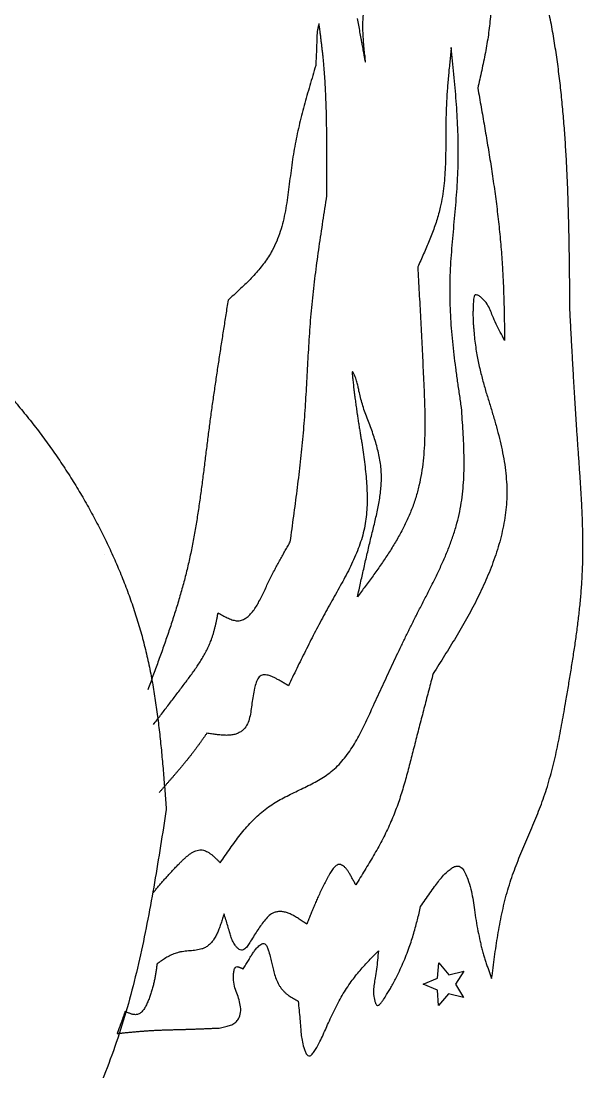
# Model space of a CAD drawing. Extents: x 21 to 206, y 32 to 218.
# Drawn here: x 132.2 to 168, y 94.6 to 161.6 of the extents above; entities that cross this region are included whole.
import ezdxf

# ---------------------------------------------------------------- set-up
doc = ezdxf.new("R2010")
doc.units = 0
doc.layers.add('Capa_1', color=7, linetype='CONTINUOUS')

msp = doc.modelspace()

# ---------------------------------------------------------------- linework, layer by layer
at = {"layer": 'Capa_1', "color": 7}
for p, q in [((151.163122, 161.462594), (151.163122, 161.462594)), ((159.590099, 159.945653), (159.590099, 159.945653)), ((137.510071, 127.651602), (137.510071, 127.651602)), ((141.427798, 111.372936), (141.427798, 111.372936)), ((158.7128, 100.607745), (158.797947, 101.585814)), ((158.797947, 101.585814), (159.430401, 100.834897)), ((157.803198, 100.23829), (158.7128, 100.607745)), ((159.430401, 100.834897), (160.386911, 101.056159)), ((160.386911, 101.056159), (159.868187, 100.222613)), ((158.707085, 99.855069), (157.803198, 100.23829)), ((158.777373, 98.87582), (158.707085, 99.855069)), ((159.868187, 100.222613), (160.374197, 99.381289)), ((159.421155, 99.617049), (158.777373, 98.87582)), ((160.374197, 99.381289), (159.421155, 99.617049))]:
    msp.add_line(p, q, dxfattribs=at)
for points, knots in [([(167.15057, 143.187605), (167.147268, 143.58984), (167.140664, 144.39431), (167.128997, 145.601001), (167.113796, 146.807899), (167.093325, 148.014964), (167.065812, 149.222135), (167.029486, 150.429767), (166.982578, 151.637732), (166.923356, 152.845859), (166.850105, 154.053932), (166.761083, 155.261659), (166.653893, 156.46862), (166.526278, 157.673014), (166.375917, 158.874208), (166.200361, 160.071434), (165.997298, 161.262894), (165.76443, 162.447454), (165.499471, 163.623727), (165.199985, 164.79061), (164.863723, 165.946369), (164.495251, 167.091229), (164.098212, 168.227937), (163.676776, 169.357192), (163.235065, 170.480032), (162.777205, 171.59771), (162.307206, 172.711704), (161.82895, 173.823562), (161.507531, 174.563683), (161.34682, 174.933747)], [0, 0, 0, 0, 1.206746, 2.413491, 3.620241, 4.827718, 6.035193, 7.242668, 8.452215, 9.661764, 10.871331, 12.082998, 13.294656, 14.506313, 15.716209, 16.926121, 18.136102, 19.341774, 20.5474, 21.752853, 22.955286, 24.15788, 25.360526, 26.56713, 27.773653, 28.980169, 30.190515, 31.400857, 32.611218, 32.611218, 32.611218, 32.611218]), ([(158.288682, 174.571049), (158.402191, 174.368059), (158.629206, 173.962082), (158.967289, 173.351753), (159.300316, 172.739021), (159.62581, 172.122614), (159.941216, 171.50133), (160.244155, 170.87356), (160.531894, 170.23837), (160.801798, 169.595113), (161.055545, 168.931787), (161.288839, 168.247607), (161.499249, 167.542847), (161.681795, 166.830262), (161.835522, 166.110839), (161.959027, 165.385517), (162.050684, 164.656953), (162.10932, 163.92647), (162.133559, 163.195637), (162.122684, 162.516871), (162.083875, 161.891742), (162.027739, 161.320468), (161.953615, 160.750556), (161.864041, 160.182205), (161.761621, 159.615368), (161.648958, 159.049677), (161.528644, 158.484745), (161.403155, 157.920111), (161.31783, 157.544066), (161.275166, 157.356041)], [0, 0, 0, 0, 0.697712, 1.395412, 2.093124, 2.789837, 3.486549, 4.183291, 4.880791, 5.578281, 6.27574, 7.010992, 7.746327, 8.481683, 9.217196, 9.952701, 10.688298, 11.419398, 12.150424, 12.881174, 13.45504, 14.028972, 14.602925, 15.178933, 15.754896, 16.330858, 16.909266, 17.487666, 18.066079, 18.066079, 18.066079, 18.066079]), ([(153.592877, 161.803795), (153.619528, 161.65642), (153.672154, 161.365406), (153.749577, 160.938324), (153.819355, 160.555307), (153.883255, 160.207641), (153.946394, 159.86551), (154.002198, 159.565748), (154.052701, 159.289178), (154.078864, 159.162989), (154.11853, 158.949172), (154.114077, 159.244942), (154.075123, 159.463087), (154.018564, 160.092159), (153.958413, 160.770493), (153.952184, 161.546916), (153.999929, 162.244244), (154.061765, 162.970302), (154.203986, 163.729814), (154.444883, 164.329698), (154.730321, 164.725465), (154.965001, 164.968446), (155.2307, 165.175436), (155.522762, 165.342481), (155.831744, 165.47608), (156.15611, 165.586346), (156.491098, 165.680528), (156.834292, 165.763404), (157.063816, 165.814341), (157.178533, 165.839799)], [0, 0, 0, 0, 0.449284, 0.88718, 1.302296, 1.616696, 1.949245, 2.339774, 2.554733, 2.741305, 2.847758, 2.946469, 3.303886, 3.757343, 4.706631, 5.413179, 6.067518, 6.80671, 7.597066, 8.380545, 8.71884, 9.055501, 9.390691, 9.725747, 10.062033, 10.399099, 10.752821, 11.105621, 11.458143, 11.458143, 11.458143, 11.458143]), ([(151.163122, 161.462594), (151.159989, 161.451951), (151.153724, 161.430666), (151.144381, 161.398721), (151.135161, 161.366757), (151.126094, 161.334767), (151.117265, 161.302728), (151.108748, 161.270632), (151.100546, 161.238479), (151.092742, 161.206252), (151.080758, 161.153499), (151.066403, 161.07981), (151.051877, 160.98489), (151.04064, 160.889353), (151.0322, 160.793378), (151.026067, 160.697081), (151.021698, 160.600573), (151.018543, 160.503895), (151.016128, 160.407072), (151.013359, 160.28596), (151.009395, 160.140578), (151.003917, 159.97094), (150.997725, 159.801531), (150.990878, 159.632353), (150.983526, 159.463402), (150.975734, 159.294571), (150.967642, 159.125856), (150.959337, 158.957251), (150.953731, 158.844852), (150.950927, 158.788652)], [0, 0, 0, 0, 0.033283, 0.066566, 0.099849, 0.133084, 0.166317, 0.199546, 0.232703, 0.265862, 0.299019, 0.39499, 0.491003, 0.587028, 0.683527, 0.780006, 0.876484, 0.973338, 1.070189, 1.167041, 1.336768, 1.506495, 1.676221, 1.845332, 2.014443, 2.183554, 2.352362, 2.521171, 2.68998, 2.68998, 2.68998, 2.68998]), ([(151.668034, 150.491208), (151.668124, 150.626338), (151.668304, 150.896599), (151.668478, 151.301989), (151.668349, 151.707405), (151.668023, 152.112846), (151.667242, 152.518311), (151.665872, 152.923826), (151.663926, 153.32939), (151.661385, 153.735002), (151.657606, 154.187717), (151.6521, 154.687531), (151.643647, 155.234421), (151.631986, 155.78119), (151.616324, 156.327799), (151.59588, 156.874192), (151.569872, 157.420236), (151.537522, 157.965823), (151.498058, 158.510813), (151.458693, 158.963159), (151.423053, 159.323076), (151.394636, 159.590896), (151.364578, 159.858568), (151.333119, 160.126109), (151.300486, 160.39354), (151.266918, 160.660879), (151.232648, 160.928152), (151.197908, 161.195388), (151.174591, 161.373526), (151.162933, 161.462594)], [0, 0, 0, 0, 0.40539, 0.810781, 1.216172, 1.621638, 2.027104, 2.43257, 2.838189, 3.243808, 3.649429, 4.196383, 4.743336, 5.290289, 5.837051, 6.383817, 6.930592, 7.477006, 8.023413, 8.569793, 8.839114, 9.108435, 9.377758, 9.647172, 9.916586, 10.185999, 10.455484, 10.724969, 10.994454, 10.994454, 10.994454, 10.994454]), ([(159.590099, 159.945653), (159.574619, 159.800263), (159.54366, 159.509486), (159.497992, 159.073239), (159.453845, 158.636629), (159.411996, 158.199583), (159.373224, 157.762038), (159.338282, 157.323631), (159.307968, 156.884343), (159.283021, 156.444203), (159.260504, 155.917245), (159.246649, 155.303313), (159.241133, 154.60263), (159.238856, 153.902929), (159.23282, 153.204283), (159.215715, 152.506733), (159.180371, 151.812749), (159.120003, 151.123421), (159.027805, 150.440904), (158.911417, 149.843185), (158.780792, 149.330716), (158.6526, 148.90013), (158.509146, 148.472651), (158.352688, 148.048094), (158.185352, 147.626049), (158.009446, 147.2062), (157.827082, 146.787772), (157.640228, 146.369964), (157.514334, 146.092023), (157.451385, 145.95305)], [0, 0, 0, 0, 0.438633, 0.877263, 1.315891, 1.755138, 2.194389, 2.633654, 3.074512, 3.515358, 3.956156, 4.656766, 5.35748, 6.058253, 6.755884, 7.453466, 8.151381, 8.840197, 9.528763, 10.216637, 10.665652, 11.114854, 11.564118, 12.018147, 12.472097, 12.926036, 13.383712, 13.841391, 14.299086, 14.299086, 14.299086, 14.299086]), ([(160.23833, 137.002967), (160.196869, 137.282696), (160.113948, 137.842147), (159.992715, 138.681783), (159.877931, 139.521243), (159.772715, 140.36089), (159.680298, 141.201016), (159.603946, 142.04168), (159.546869, 142.882778), (159.512228, 143.723899), (159.503192, 144.569719), (159.523555, 145.419421), (159.567619, 146.272348), (159.629166, 147.125189), (159.702102, 147.978024), (159.780466, 148.831288), (159.858142, 149.68427), (159.929136, 150.537521), (159.987376, 151.391352), (160.026766, 152.246197), (160.041179, 153.101807), (160.0334, 153.957507), (160.006197, 154.813437), (159.9623, 155.669215), (159.904493, 156.524691), (159.835587, 157.379968), (159.758382, 158.235188), (159.675612, 159.090554), (159.618598, 159.660618), (159.590091, 159.945653)], [0, 0, 0, 0, 0.848354, 1.696688, 2.545018, 3.390131, 4.235257, 5.080475, 5.922321, 6.764098, 7.605643, 8.459452, 9.313485, 10.167605, 11.024507, 11.881294, 12.738167, 13.594039, 14.449841, 15.305476, 16.160989, 17.016686, 17.872436, 18.729884, 19.58726, 20.444624, 21.303975, 22.163329, 23.022698, 23.022698, 23.022698, 23.022698]), ([(150.950905, 158.788652), (150.887675, 158.577471), (150.761217, 158.155114), (150.573708, 157.520931), (150.390247, 156.884367), (150.213067, 156.244822), (150.044398, 155.601759), (149.886061, 154.953001), (149.740505, 154.298213), (149.609739, 153.637369), (149.494782, 152.964936), (149.398361, 152.280975), (149.31158, 151.587076), (149.226251, 150.89662), (149.132711, 150.210872), (149.019898, 149.531328), (148.877949, 148.86519), (148.698293, 148.216469), (148.472772, 147.59163), (148.217998, 147.052773), (147.947486, 146.600402), (147.685223, 146.223246), (147.398477, 145.858131), (147.091187, 145.504025), (146.76665, 145.159441), (146.428956, 144.822786), (146.081141, 144.491353), (145.725642, 144.162789), (145.48698, 143.945557), (145.367643, 143.836936)], [0, 0, 0, 0, 0.661329, 1.322646, 1.983961, 2.648727, 3.313501, 3.97833, 4.652009, 5.325647, 5.999107, 6.698287, 7.397614, 8.097016, 8.785415, 9.473779, 10.163085, 10.827742, 11.491659, 12.153668, 12.612229, 13.071444, 13.530889, 14.004345, 14.477511, 14.950641, 15.43469, 15.918748, 16.402853, 16.402853, 16.402853, 16.402853]), ([(161.275166, 157.356041), (161.311084, 157.154157), (161.38292, 156.75039), (161.490264, 156.144666), (161.596792, 155.538786), (161.702086, 154.932678), (161.805742, 154.326276), (161.907354, 153.719481), (162.006505, 153.112232), (162.102786, 152.504474), (162.197463, 151.885176), (162.289885, 151.254258), (162.379357, 150.611649), (162.463814, 149.968396), (162.542798, 149.324481), (162.615859, 148.6799), (162.68253, 148.034727), (162.742355, 147.388985), (162.794875, 146.742717), (162.837059, 146.133128), (162.870011, 145.560386), (162.895818, 145.024667), (162.917247, 144.488691), (162.934924, 143.952519), (162.949471, 143.416192), (162.961514, 142.879744), (162.971689, 142.343197), (162.980595, 141.806566), (162.986123, 141.448805), (162.988887, 141.269925)], [0, 0, 0, 0, 0.615161, 1.230323, 1.845486, 2.460682, 3.075879, 3.691076, 4.306409, 4.921743, 5.537079, 6.18588, 6.834682, 7.483485, 8.132181, 8.780879, 9.429582, 10.077973, 10.726361, 11.374734, 11.911065, 12.4474, 12.983736, 13.52026, 14.05678, 14.5933, 15.130005, 15.666709, 16.203415, 16.203415, 16.203415, 16.203415]), ([(101.58415, 71.5293), (100.805123, 71.570122), (99.248447, 71.651694), (96.918754, 71.831165), (94.599731, 72.125609), (92.305777, 72.592004), (90.044074, 73.212019), (87.822488, 73.967092), (85.645501, 74.840088), (83.522525, 75.833145), (81.483113, 76.9372), (79.534103, 78.149524), (77.677948, 79.459677), (75.899737, 80.874048), (74.204633, 82.386653), (72.598099, 83.992534), (71.085149, 85.687131), (69.671134, 87.465527), (68.361296, 89.322358), (67.148335, 91.2725), (66.042031, 93.312839), (65.048488, 95.437209), (64.180735, 97.615978), (63.440221, 99.841121), (62.828939, 102.105213), (62.349409, 104.397986), (62.002919, 106.711713), (61.791446, 109.03828), (61.729516, 110.982929), (61.750085, 112.536911), (61.799993, 113.699847), (61.884383, 114.860008), (62.003016, 116.016483), (62.155534, 117.168314), (62.34177, 118.31502), (62.561478, 119.455604), (62.814348, 120.589107), (63.099386, 121.711838), (63.416008, 122.822938), (63.763572, 123.921596), (64.142607, 125.009956), (64.552779, 126.087128), (64.993779, 127.152213), (65.465238, 128.204198), (65.966825, 129.242184), (66.498221, 130.265256), (67.060635, 131.275246), (67.654019, 132.271062), (68.278029, 133.251746), (68.930422, 134.213774), (69.610574, 135.156366), (70.317882, 136.078742), (71.051732, 136.980133), (71.811512, 137.85977), (72.596611, 138.716872), (73.406422, 139.550672), (74.240329, 140.360383), (75.097535, 141.145394), (75.977258, 141.905102), (76.878715, 142.6389), (77.801125, 143.346188), (78.743697, 144.026352), (79.705651, 144.678787), (80.686202, 145.302892), (81.681816, 145.896418), (82.691535, 146.459033), (83.71429, 146.990651), (84.752, 147.492465), (85.803769, 147.964111), (86.868709, 148.405219), (87.945927, 148.815421), (89.034534, 149.19435), (90.133637, 149.541639), (91.245436, 149.857796), (92.369114, 150.142135), (93.50376, 150.394206), (94.645292, 150.613093), (95.792727, 150.798668), (96.945091, 150.950797), (98.101393, 151.069354), (99.26066, 151.154203), (100.421908, 151.205219), (101.584159, 151.222271), (102.746419, 151.205221), (103.907692, 151.154206), (105.066984, 151.069359), (106.223312, 150.950806), (107.375701, 150.798678), (108.523137, 150.613107), (109.664645, 150.394222), (110.79924, 150.142152), (111.922833, 149.857811), (113.034511, 149.541637), (114.13346, 149.19434), (115.221935, 148.815394), (116.299045, 148.405173), (117.363907, 147.964056), (118.41569, 147.492396), (119.453513, 146.990566), (120.476492, 146.458948), (121.486562, 145.896357), (122.482667, 145.30289), (123.463823, 144.678828), (124.426314, 144.026472), (125.369331, 143.346397), (126.292052, 142.639148), (127.193486, 141.905408), (128.072813, 141.14575), (128.929186, 140.360738), (129.761748, 139.550921), (130.569634, 138.716874), (131.352417, 137.859598), (132.11005, 136.979646), (132.842097, 136.077942), (133.548198, 135.155442), (134.228304, 134.212687), (134.88206, 133.250557), (135.509159, 132.269929), (136.107629, 131.274528), (136.677466, 130.26538), (137.217571, 129.242891), (137.727535, 128.205859), (138.206055, 127.154735), (138.651618, 126.089967), (139.062292, 125.012947), (139.436561, 123.924432), (139.772783, 122.825328), (140.070211, 121.712774), (140.326638, 120.587729), (140.5462, 119.452564), (140.733152, 118.310139), (140.891925, 117.162111), (141.027157, 116.009744), (141.143639, 114.853881), (141.246147, 113.695212), (141.339337, 112.534258), (141.398311, 111.760046), (141.427798, 111.372936)], [0, 0, 0, 0, 2.340259, 4.676377, 7.00847, 9.348231, 11.692645, 14.039333, 16.383711, 18.725742, 21.066731, 23.336723, 25.60763, 27.878846, 30.149374, 32.41958, 34.689757, 36.960835, 39.231956, 41.502985, 43.846706, 46.190641, 48.534607, 50.878397, 53.222136, 55.566209, 57.901674, 60.236805, 62.570817, 63.734809, 64.898585, 66.062302, 67.223978, 68.38571, 69.547456, 70.708672, 71.86987, 73.031062, 74.183224, 75.335389, 76.487556, 77.64017, 78.792784, 79.9454, 81.09809, 82.250778, 83.403461, 84.56567, 85.727888, 86.890108, 88.052297, 89.214483, 90.376671, 91.538835, 92.700998, 93.863158, 95.025334, 96.187516, 97.3497, 98.511904, 99.674107, 100.836312, 101.998471, 103.160627, 104.322776, 105.475281, 106.62779, 107.780301, 108.932824, 110.085345, 111.237866, 112.390374, 113.542879, 114.69538, 115.857519, 117.019664, 118.181811, 119.34401, 120.506207, 121.668405, 122.830612, 123.992816, 125.155015, 126.31724, 127.479471, 128.641702, 129.803926, 130.966147, 132.128371, 133.290469, 134.452565, 135.614652, 136.76701, 137.919371, 139.071733, 140.224187, 141.376639, 142.529092, 143.6818, 144.834508, 145.987215, 147.149852, 148.312496, 149.475143, 150.637567, 151.79999, 152.962418, 154.12399, 155.285556, 156.447106, 157.607823, 158.768552, 159.929286, 161.090853, 162.252415, 163.413965, 164.577795, 165.741632, 166.9055, 168.06174, 169.217949, 170.374146, 171.528155, 172.682185, 173.836277, 174.985523, 176.134715, 177.283722, 178.439613, 179.595674, 180.751788, 181.912061, 183.072242, 184.232415, 185.397097, 186.561767, 187.72646, 187.72646, 187.72646, 187.72646]), ([(149.328677, 128.434328), (149.36616, 128.705867), (149.441126, 129.248945), (149.552438, 130.063718), (149.661457, 130.87868), (149.767045, 131.693974), (149.868059, 132.509734), (149.963355, 133.326085), (150.051781, 134.143108), (150.132193, 134.960843), (150.203455, 135.7795), (150.264408, 136.599069), (150.317525, 137.419269), (150.365294, 138.239872), (150.410191, 139.060697), (150.454705, 139.881608), (150.501307, 140.702249), (150.552469, 141.522465), (150.61068, 142.342043), (150.678425, 143.160814), (150.758183, 143.978437), (150.848592, 144.794893), (150.948333, 145.610473), (151.056075, 146.425227), (151.170476, 147.239262), (151.290202, 148.052715), (151.413926, 148.865759), (151.54032, 149.678586), (151.625463, 150.220334), (151.668034, 150.491208)], [0, 0, 0, 0, 0.822342, 1.644683, 2.467023, 3.289001, 4.110983, 4.932977, 5.75466, 6.576331, 7.39797, 8.219856, 9.041772, 9.863701, 10.685822, 11.507928, 12.330053, 13.151704, 13.97334, 14.794938, 15.616333, 16.437769, 17.259217, 18.081255, 18.903279, 19.725299, 20.547891, 21.370485, 22.193083, 22.193083, 22.193083, 22.193083]), ([(157.451385, 145.95305), (157.466439, 145.680022), (157.496547, 145.133965), (157.541481, 144.314865), (157.586047, 143.494159), (157.630011, 142.671837), (157.673152, 141.847892), (157.715334, 141.020736), (157.75632, 140.190352), (157.795888, 139.356714), (157.833566, 138.525186), (157.86917, 137.695778), (157.896578, 136.868268), (157.909701, 136.043531), (157.902657, 135.221797), (157.868584, 134.403647), (157.800767, 133.593595), (157.693388, 132.793979), (157.540487, 132.008439), (157.333963, 131.235315), (157.06693, 130.480812), (156.748391, 129.746244), (156.384014, 129.025938), (155.980643, 128.319641), (155.544813, 127.625769), (155.08373, 126.942057), (154.603651, 126.264881), (154.109729, 125.590927), (153.776925, 125.144236), (153.610516, 124.920882)], [0, 0, 0, 0, 0.820327, 1.640658, 2.460994, 3.286073, 4.111149, 4.936213, 5.770766, 6.60533, 7.43994, 8.26791, 9.095834, 9.923762, 10.742258, 11.560797, 12.379768, 13.180052, 13.980007, 14.779032, 15.578437, 16.378775, 17.179418, 17.998912, 18.817991, 19.637037, 20.472574, 21.308095, 22.143686, 22.143686, 22.143686, 22.143686]), ([(162.988893, 141.269925), (162.895337, 141.444584), (162.709773, 141.791016), (162.446868, 142.30986), (162.233652, 142.784553), (162.073236, 143.221393), (161.876677, 143.613973), (161.634302, 143.895905), (161.409838, 144.077947), (161.271744, 144.168701), (161.108418, 144.196082), (161.029173, 144.052519), (161.008389, 143.892325), (160.993726, 143.669535), (160.981663, 143.422237), (160.972136, 143.157825), (160.970358, 142.892695), (160.977807, 142.611333), (160.993192, 142.309349), (161.019773, 141.932336), (161.060429, 141.486697), (161.122312, 140.975286), (161.196728, 140.491426), (161.282158, 140.032728), (161.374918, 139.598182), (161.475349, 139.176465), (161.581402, 138.767933), (161.689685, 138.372009), (161.763557, 138.108631), (161.800486, 137.976967)], [0, 0, 0, 0, 0.594396, 1.178962, 1.744852, 2.153918, 2.575307, 3.054257, 3.25744, 3.4358, 3.561633, 3.686514, 3.862335, 4.059932, 4.350989, 4.607124, 4.853091, 5.146396, 5.45133, 5.760166, 6.28019, 6.793626, 7.305349, 7.748554, 8.193202, 8.638222, 9.048975, 9.459365, 9.869599, 9.869599, 9.869599, 9.869599]), ([(145.367643, 143.836936), (145.318556, 143.527085), (145.220382, 142.907384), (145.07378, 141.977728), (144.928475, 141.047689), (144.785124, 140.117168), (144.644396, 139.186065), (144.506916, 138.254074), (144.373355, 137.321113), (144.244371, 136.387115), (144.120283, 135.449443), (144.001812, 134.508039), (143.885395, 133.563365), (143.767826, 132.61928), (143.645481, 131.67625), (143.514702, 130.734775), (143.371926, 129.796016), (143.213589, 128.860739), (143.036139, 127.929953), (142.836921, 127.008988), (142.612905, 126.099157), (142.367638, 125.200248), (142.102562, 124.305882), (141.820555, 123.415673), (141.524448, 122.529028), (141.217122, 121.645311), (140.90136, 120.763649), (140.579873, 119.883121), (140.36374, 119.296767), (140.255673, 119.003587)], [0, 0, 0, 0, 0.941145, 1.882289, 2.823432, 3.765106, 4.706782, 5.648462, 6.591328, 7.534189, 8.477037, 9.428847, 10.380668, 11.332499, 12.282974, 13.233446, 14.183986, 15.131535, 16.079036, 17.026398, 17.957979, 18.889696, 19.821457, 20.756253, 21.690989, 22.625716, 23.56309, 24.500464, 25.43785, 25.43785, 25.43785, 25.43785]), ([(166.893703, 118.287559), (166.946029, 118.595531), (167.050682, 119.211471), (167.204777, 120.135867), (167.352965, 121.060325), (167.492375, 121.985256), (167.620074, 122.91101), (167.73308, 123.837686), (167.82846, 124.765345), (167.903282, 125.693829), (167.954549, 126.622606), (167.979348, 127.551186), (167.981166, 128.47884), (167.963382, 129.407347), (167.929298, 130.336357), (167.882188, 131.265747), (167.82537, 132.195037), (167.762152, 133.12438), (167.695792, 134.053973), (167.63001, 134.977671), (167.56799, 135.895697), (167.509301, 136.80801), (167.45321, 137.720054), (167.399356, 138.631798), (167.347366, 139.543216), (167.296863, 140.454506), (167.247473, 141.365645), (167.198833, 142.276615), (167.16665, 142.883941), (167.150559, 143.187605)], [0, 0, 0, 0, 0.937157, 1.874301, 2.811446, 3.74591, 4.680382, 5.614913, 6.546394, 7.477834, 8.409139, 9.336614, 10.26422, 11.19187, 12.122471, 13.053011, 13.983551, 14.915514, 15.847472, 16.779428, 17.693623, 18.607821, 19.522021, 20.434921, 21.347819, 22.260717, 23.172984, 24.085251, 24.997519, 24.997519, 24.997519, 24.997519]), ([(154.016208, 136.876741), (153.974574, 137.022082), (153.892712, 137.307856), (153.779727, 137.72606), (153.693287, 138.091463), (153.635522, 138.415385), (153.557862, 138.725235), (153.464622, 138.966099), (153.376271, 139.149076), (153.344061, 139.213964), (153.28661, 139.29241), (153.269914, 139.17873), (153.285754, 139.090797), (153.301486, 138.914902), (153.322183, 138.733125), (153.339635, 138.540377), (153.357496, 138.353946), (153.380433, 138.152999), (153.408011, 137.931894), (153.444313, 137.653587), (153.487719, 137.32578), (153.53899, 136.950934), (153.589458, 136.597761), (153.639638, 136.262918), (153.688989, 135.945469), (153.738455, 135.637075), (153.787593, 135.338419), (153.835866, 135.049656), (153.868274, 134.857311), (153.884472, 134.761175)], [0, 0, 0, 0, 0.453543, 0.89177, 1.29972, 1.578968, 1.879894, 2.251916, 2.367864, 2.463963, 2.513067, 2.567239, 2.692477, 2.843025, 3.069779, 3.251904, 3.421059, 3.63224, 3.858427, 4.089572, 4.474213, 4.850438, 5.224573, 5.544488, 5.866179, 6.188354, 6.481493, 6.774189, 7.066664, 7.066664, 7.066664, 7.066664]), ([(161.800475, 137.976967), (161.877214, 137.731602), (162.030685, 137.24089), (162.255191, 136.503047), (162.467077, 135.765872), (162.660877, 135.028056), (162.830214, 134.28841), (162.968442, 133.546559), (163.069359, 132.802994), (163.127169, 132.059404), (163.135347, 131.334413), (163.092335, 130.63155), (163.007702, 129.953223), (162.883806, 129.276854), (162.72407, 128.60411), (162.5315, 127.936108), (162.310197, 127.275619), (162.063462, 126.622647), (161.793729, 125.977237), (161.50593, 125.344601), (161.202908, 124.724108), (160.886945, 124.115155), (160.558756, 123.514687), (160.220219, 122.921985), (159.873356, 122.33612), (159.519507, 121.75515), (159.16053, 121.178043), (158.798264, 120.603701), (158.555556, 120.221568), (158.434202, 120.030501)], [0, 0, 0, 0, 0.771254, 1.542453, 2.313679, 3.072185, 3.830706, 4.589532, 5.335269, 6.080795, 6.825648, 7.508446, 8.191739, 8.875192, 9.570309, 10.265219, 10.960103, 11.659484, 12.358861, 13.058247, 13.744255, 14.430231, 15.116197, 15.797023, 16.477845, 17.158669, 17.83772, 18.51676, 19.195804, 19.195804, 19.195804, 19.195804]), ([(153.610516, 124.920882), (153.643282, 125.067834), (153.708813, 125.361738), (153.807321, 125.802547), (153.906408, 126.243948), (154.006281, 126.685894), (154.107159, 127.128334), (154.20941, 127.57191), (154.313249, 128.016571), (154.418877, 128.462268), (154.525579, 128.905221), (154.633495, 129.345384), (154.73926, 129.78358), (154.839788, 130.221538), (154.931802, 130.659918), (155.011632, 131.09932), (155.075296, 131.538511), (155.119392, 131.977221), (155.14028, 132.414588), (155.133917, 132.858685), (155.094406, 133.307512), (155.024624, 133.759162), (154.92883, 134.209462), (154.810655, 134.657665), (154.673766, 135.10374), (154.522218, 135.547914), (154.359785, 135.9912), (154.189668, 136.434618), (154.074029, 136.729363), (154.016208, 136.876741)], [0, 0, 0, 0, 0.451682, 0.903364, 1.355045, 1.80884, 2.262634, 2.716427, 3.174466, 3.632506, 4.090552, 4.541331, 4.992102, 5.442881, 5.889326, 6.335785, 6.782446, 7.22032, 7.658043, 8.095344, 8.5517, 9.008546, 9.465549, 9.932209, 10.398653, 10.865078, 11.339993, 11.8149, 12.289844, 12.289844, 12.289844, 12.289844]), ([(154.634125, 118.001478), (154.731445, 118.213476), (154.926086, 118.63747), (155.218662, 119.27318), (155.512811, 119.909069), (155.809155, 120.544848), (156.108305, 121.180223), (156.411244, 121.815691), (156.718595, 122.450929), (157.030916, 123.085628), (157.360385, 123.742688), (157.708266, 124.421415), (158.069705, 125.124276), (158.425547, 125.827719), (158.770213, 126.534473), (159.097586, 127.24733), (159.400363, 127.966364), (159.672471, 128.692942), (159.907236, 129.42756), (160.09673, 130.167449), (160.234656, 130.911166), (160.328235, 131.654493), (160.384821, 132.406118), (160.409316, 133.16374), (160.406852, 133.925951), (160.383018, 134.691407), (160.343648, 135.459948), (160.293563, 136.231636), (160.256685, 136.745851), (160.238245, 137.002967)], [0, 0, 0, 0, 0.699806, 1.39961, 2.099414, 2.801686, 3.50396, 4.206239, 4.913624, 5.621003, 6.328364, 7.118703, 7.909048, 8.699416, 9.483638, 10.267867, 11.052425, 11.823676, 12.594683, 13.365001, 14.113348, 14.86233, 15.611517, 16.373797, 17.135801, 17.897779, 18.671065, 19.444344, 20.217673, 20.217673, 20.217673, 20.217673]), ([(153.884472, 134.761175), (153.913807, 134.555132), (153.972476, 134.143066), (154.055518, 133.524273), (154.1281, 132.908604), (154.185598, 132.295726), (154.222464, 131.685494), (154.23301, 131.079174), (154.212315, 130.478148), (154.155722, 129.884848), (154.056697, 129.29401), (153.908658, 128.710141), (153.718788, 128.134931), (153.493713, 127.566803), (153.239831, 127.005491), (152.962768, 126.449795), (152.669698, 125.899847), (152.366383, 125.352755), (152.057897, 124.805804), (151.750243, 124.257658), (151.448606, 123.705438), (151.152424, 123.149548), (150.862452, 122.59293), (150.578032, 122.035995), (150.298391, 121.479179), (150.022255, 120.92183), (149.748878, 120.36433), (149.47749, 119.807063), (149.297069, 119.435307), (149.206859, 119.249428)], [0, 0, 0, 0, 0.62436, 1.248665, 1.872978, 2.484039, 3.095131, 3.706571, 4.302587, 4.898341, 5.493298, 6.097977, 6.703483, 7.309296, 7.930398, 8.551096, 9.171782, 9.799749, 10.427697, 11.055633, 11.685476, 12.315344, 12.945219, 13.568313, 14.191398, 14.814481, 15.434318, 16.054154, 16.673991, 16.673991, 16.673991, 16.673991]), ([(144.730989, 123.90885), (144.780291, 123.880123), (144.878848, 123.822697), (145.027439, 123.738088), (145.173639, 123.658662), (145.318092, 123.585513), (145.462045, 123.520534), (145.604007, 123.466677), (145.743194, 123.424859), (145.878547, 123.398618), (146.060258, 123.38956), (146.286613, 123.444225), (146.530097, 123.581476), (146.765248, 123.778405), (146.981045, 124.027871), (147.171431, 124.321926), (147.342074, 124.638712), (147.510225, 124.970266), (147.678719, 125.315265), (147.845237, 125.659883), (148.013428, 126.0022), (148.183911, 126.341823), (148.352344, 126.66874), (148.51893, 126.982841), (148.682696, 127.284613), (148.845895, 127.579789), (149.007889, 127.868686), (149.16801, 128.151665), (149.275122, 128.340107), (149.328677, 128.434328)], [0, 0, 0, 0, 0.171181, 0.342201, 0.512953, 0.670277, 0.82786, 0.986544, 1.125442, 1.263395, 1.399236, 1.668567, 1.947662, 2.2315, 2.584944, 2.932816, 3.280389, 3.664062, 4.048071, 4.432197, 4.812287, 5.19227, 5.572214, 5.915528, 6.258876, 6.602234, 6.927382, 7.252519, 7.577652, 7.577652, 7.577652, 7.577652]), ([(140.608451, 116.775576), (140.685417, 116.876076), (140.839351, 117.077077), (141.070163, 117.378646), (141.301061, 117.680696), (141.531953, 117.983295), (141.762753, 118.286505), (141.993636, 118.590737), (142.224508, 118.896063), (142.455285, 119.202553), (142.678044, 119.499817), (142.892786, 119.787846), (143.097839, 120.067869), (143.298256, 120.350273), (143.492257, 120.636197), (143.677813, 120.926815), (143.852497, 121.222689), (144.014149, 121.524474), (144.160496, 121.83246), (144.271861, 122.104761), (144.353942, 122.337991), (144.414321, 122.529211), (144.46942, 122.72255), (144.519974, 122.917638), (144.566727, 123.114177), (144.610429, 123.3118), (144.651875, 123.510299), (144.691826, 123.709496), (144.717935, 123.842398), (144.730989, 123.90885)], [0, 0, 0, 0, 0.37976, 0.759521, 1.139282, 1.520344, 1.901403, 2.282457, 2.666108, 3.049762, 3.433432, 3.780507, 4.127567, 4.47463, 4.819332, 5.164047, 5.508874, 5.849857, 6.19076, 6.531402, 6.73187, 6.932372, 7.132887, 7.334912, 7.53692, 7.738924, 7.942086, 8.145247, 8.348413, 8.348413, 8.348413, 8.348413]), ([(149.206859, 119.249428), (149.136334, 119.292942), (148.995544, 119.37981), (148.78412, 119.508298), (148.582365, 119.627178), (148.389128, 119.736035), (148.198252, 119.828987), (148.013698, 119.897231), (147.840167, 119.941318), (147.686102, 119.958646), (147.485481, 119.937635), (147.275274, 119.755849), (147.144609, 119.449177), (147.040557, 119.058986), (146.955485, 118.618993), (146.88945, 118.13918), (146.828562, 117.680388), (146.749752, 117.233611), (146.61733, 116.814844), (146.412078, 116.501354), (146.175685, 116.317643), (145.966593, 116.210238), (145.729858, 116.133513), (145.471544, 116.09504), (145.198827, 116.091302), (144.915529, 116.110839), (144.621781, 116.141975), (144.317889, 116.182299), (144.115898, 116.211814), (144.014958, 116.226563)], [0, 0, 0, 0, 0.248605, 0.496298, 0.7422, 0.95111, 1.161553, 1.378411, 1.540286, 1.697353, 1.842535, 2.132699, 2.470775, 2.834678, 3.343326, 3.814014, 4.28751, 4.731907, 5.173691, 5.598566, 5.829524, 6.064708, 6.300558, 6.572968, 6.844775, 7.117288, 7.424481, 7.730849, 8.036887, 8.036887, 8.036887, 8.036887]), ([(158.434202, 120.030501), (158.38811, 119.855578), (158.295927, 119.505732), (158.157767, 118.980933), (158.019782, 118.45587), (157.882093, 117.930509), (157.744811, 117.404823), (157.607996, 116.878574), (157.47177, 116.351733), (157.336243, 115.82427), (157.203693, 115.304648), (157.074181, 114.792855), (156.945662, 114.289408), (156.814215, 113.787151), (156.677875, 113.286627), (156.53464, 112.788445), (156.382653, 112.293706), (156.22003, 111.803219), (156.044922, 111.317969), (155.852172, 110.830693), (155.639032, 110.343051), (155.406862, 109.855108), (155.160725, 109.372988), (154.9027, 108.896107), (154.634795, 108.423691), (154.359058, 107.954894), (154.077409, 107.488683), (153.791682, 107.024004), (153.599983, 106.714969), (153.504132, 106.560449)], [0, 0, 0, 0, 0.542681, 1.085361, 1.628041, 2.171357, 2.714673, 3.257989, 3.802583, 4.347178, 4.891775, 5.411367, 5.930955, 6.450548, 6.968872, 7.4872, 8.005576, 8.521444, 9.037278, 9.553009, 10.093197, 10.63351, 11.17386, 11.716964, 12.260012, 12.803053, 13.348543, 13.894032, 14.439534, 14.439534, 14.439534, 14.439534]), ([(144.8721, 107.971013), (144.974753, 108.122073), (145.180049, 108.424179), (145.491942, 108.874642), (145.809798, 109.316991), (146.137119, 109.748433), (146.477907, 110.165423), (146.836171, 110.564261), (147.214626, 110.940449), (147.614352, 111.289516), (148.030344, 111.601812), (148.461425, 111.873653), (148.898723, 112.11484), (149.346193, 112.339701), (149.798776, 112.556638), (150.252714, 112.773696), (150.698961, 112.996472), (151.133483, 113.23225), (151.550165, 113.489042), (151.959385, 113.787436), (152.347858, 114.139247), (152.712645, 114.539639), (153.047973, 114.974367), (153.355241, 115.437369), (153.638091, 115.92316), (153.90204, 116.426432), (154.15328, 116.943301), (154.396447, 117.471145), (154.554895, 117.824693), (154.634125, 118.001478)], [0, 0, 0, 0, 0.547916, 1.095777, 1.643654, 2.18191, 2.720189, 3.258796, 3.789547, 4.320057, 4.849638, 5.348299, 5.847661, 6.347302, 6.85048, 7.353322, 7.856787, 8.346628, 8.835959, 9.324137, 9.863847, 10.405197, 10.947039, 11.509356, 12.071048, 12.632713, 13.213848, 13.794952, 14.376135, 14.376135, 14.376135, 14.376135]), ([(162.161519, 100.584727), (162.191583, 100.816249), (162.251711, 101.279286), (162.344998, 101.973434), (162.444297, 102.665522), (162.552631, 103.355043), (162.673144, 104.04137), (162.808961, 104.723648), (162.96306, 105.400809), (163.138239, 106.071463), (163.333465, 106.721198), (163.549598, 107.348726), (163.779465, 107.955731), (164.023056, 108.558357), (164.27542, 109.158263), (164.531836, 109.757369), (164.787085, 110.35652), (165.03645, 110.957723), (165.275041, 111.562785), (165.503143, 112.187783), (165.713943, 112.834616), (165.908127, 113.502256), (166.083765, 114.17585), (166.243316, 114.85416), (166.389406, 115.536195), (166.52478, 116.221241), (166.652191, 116.908647), (166.774308, 117.597863), (166.853904, 118.057658), (166.893703, 118.287559)], [0, 0, 0, 0, 0.700398, 1.400774, 2.101149, 2.797882, 3.494631, 4.191488, 4.884658, 5.577748, 6.270566, 6.919402, 7.568444, 8.21757, 8.869285, 9.520894, 10.172587, 10.823047, 11.473436, 12.12366, 12.818697, 13.513955, 14.209277, 14.906809, 15.604253, 16.301682, 17.001622, 17.701564, 18.401523, 18.401523, 18.401523, 18.401523]), ([(144.014958, 116.226563), (143.98049, 116.177751), (143.911554, 116.080126), (143.808002, 115.933794), (143.704159, 115.787687), (143.599881, 115.641911), (143.495018, 115.496573), (143.389426, 115.351786), (143.28296, 115.207664), (143.175479, 115.064319), (143.066782, 114.921793), (142.956733, 114.780204), (142.845439, 114.639487), (142.733053, 114.499615), (142.619687, 114.360512), (142.50545, 114.222101), (142.390456, 114.084305), (142.274806, 113.947049), (142.158611, 113.810242), (142.041851, 113.67366), (141.924626, 113.53722), (141.806973, 113.400889), (141.689064, 113.264794), (141.57094, 113.128898), (141.452633, 112.993175), (141.334182, 112.857585), (141.215621, 112.722096), (141.096988, 112.586676), (141.017874, 112.496419), (140.978317, 112.451291)], [0, 0, 0, 0, 0.179266, 0.358531, 0.537796, 0.717014, 0.896232, 1.075449, 1.254613, 1.433775, 1.612936, 1.792342, 1.97175, 2.151157, 2.330623, 2.510088, 2.689552, 2.869044, 3.048536, 3.228027, 3.408105, 3.588183, 3.768262, 3.94831, 4.128357, 4.308405, 4.48844, 4.668473, 4.848507, 4.848507, 4.848507, 4.848507]), ([(141.427798, 111.372936), (141.306517, 110.594911), (141.063963, 109.038912), (140.681572, 106.707808), (140.264309, 104.39512), (139.79488, 102.104827), (139.253716, 99.842566), (138.621243, 97.615435), (137.88044, 95.433634), (137.017661, 93.309909), (136.02053, 91.263229), (134.87913, 89.31126), (133.611456, 87.457081), (132.215365, 85.681185), (130.701108, 83.988513), (129.077022, 82.38368), (127.357468, 80.874231), (125.55092, 79.461885), (123.663294, 78.151548), (121.689216, 76.940716), (119.632715, 75.836472), (117.499674, 74.842014), (115.318294, 73.967447), (113.097293, 73.211593), (110.841085, 72.591373), (108.552591, 72.124509), (106.238909, 71.830139), (103.91455, 71.651095), (102.361414, 71.569923), (101.58415, 71.5293)], [0, 0, 0, 0, 2.362262, 4.72437, 7.086619, 9.411902, 11.737191, 14.063286, 16.354991, 18.646191, 20.93571, 23.178808, 25.423566, 27.668809, 29.950951, 32.232535, 34.514352, 36.811393, 39.108165, 41.404218, 43.755179, 46.106937, 48.460949, 50.802343, 53.14157, 55.476109, 57.802809, 60.133573, 62.468516, 62.468516, 62.468516, 62.468516]), ([(140.60735, 106.081448), (140.662489, 106.146463), (140.772768, 106.276495), (140.938591, 106.471203), (141.10743, 106.667803), (141.279739, 106.865894), (141.455817, 107.06518), (141.638261, 107.267943), (141.827511, 107.473773), (142.023981, 107.682306), (142.205907, 107.870388), (142.37261, 108.038556), (142.524802, 108.185888), (142.677763, 108.325089), (142.832399, 108.454973), (142.992191, 108.571538), (143.155409, 108.667527), (143.320185, 108.740587), (143.483617, 108.786819), (143.644814, 108.799695), (143.79637, 108.77532), (143.93487, 108.727617), (144.073498, 108.658854), (144.210323, 108.571944), (144.34437, 108.469019), (144.47591, 108.354733), (144.607668, 108.232135), (144.740636, 108.10238), (144.828271, 108.014809), (144.8721, 107.971013)], [0, 0, 0, 0, 0.255746, 0.511495, 0.767251, 1.033192, 1.299125, 1.565029, 1.851464, 2.137933, 2.424529, 2.636456, 2.848285, 3.059925, 3.256796, 3.453871, 3.65261, 3.823676, 3.993313, 4.159964, 4.304215, 4.450588, 4.597892, 4.767504, 4.936033, 5.104435, 5.290101, 5.475885, 5.661767, 5.661767, 5.661767, 5.661767]), ([(153.504132, 106.560449), (153.463894, 106.634114), (153.383543, 106.781215), (153.262733, 107.000974), (153.148938, 107.205322), (153.04159, 107.39475), (152.925714, 107.563943), (152.797286, 107.6987), (152.666212, 107.797061), (152.544365, 107.857805), (152.416716, 107.874789), (152.303738, 107.830706), (152.21035, 107.759306), (152.115696, 107.662334), (152.02125, 107.547262), (151.930521, 107.415144), (151.845219, 107.273968), (151.760307, 107.124113), (151.674887, 106.965371), (151.562095, 106.748047), (151.423482, 106.472471), (151.262031, 106.137585), (151.112541, 105.814125), (150.973896, 105.502145), (150.84501, 105.20205), (150.722348, 104.907302), (150.605371, 104.618291), (150.492984, 104.335517), (150.418659, 104.146786), (150.381499, 104.052425)], [0, 0, 0, 0, 0.251816, 0.502849, 0.752319, 0.95353, 1.15593, 1.366017, 1.508683, 1.645759, 1.771432, 1.881183, 1.99961, 2.122415, 2.286983, 2.445639, 2.602782, 2.781701, 2.962315, 3.143545, 3.516242, 3.887687, 4.258812, 4.585197, 4.911858, 5.238592, 5.542937, 5.847211, 6.151454, 6.151454, 6.151454, 6.151454]), ([(157.63549, 105.17635), (157.735231, 105.319781), (157.933718, 105.605213), (158.229822, 106.029195), (158.505104, 106.419855), (158.762577, 106.780681), (159.028663, 107.109332), (159.299168, 107.37982), (159.556704, 107.591861), (159.775865, 107.727572), (160.045418, 107.795566), (160.315101, 107.611542), (160.492822, 107.300455), (160.678488, 106.854039), (160.841695, 106.317787), (160.957613, 105.710098), (161.039646, 105.097712), (161.13633, 104.458847), (161.252401, 103.787869), (161.3638, 103.23272), (161.46221, 102.799079), (161.539564, 102.486517), (161.620849, 102.187086), (161.706126, 101.900319), (161.793649, 101.62566), (161.883955, 101.357528), (161.975912, 101.095781), (162.068186, 100.840034), (162.13041, 100.669825), (162.161519, 100.584727)], [0, 0, 0, 0, 0.524106, 1.042986, 1.551423, 1.957845, 2.372714, 2.81828, 3.103714, 3.370026, 3.593983, 3.88891, 4.259346, 4.668404, 5.336054, 5.937347, 6.522155, 7.189621, 7.875622, 8.564816, 8.887972, 9.209562, 9.530718, 9.818682, 10.107027, 10.395475, 10.667442, 10.939304, 11.211122, 11.211122, 11.211122, 11.211122]), ([(145.108572, 104.716087), (145.07777, 104.615115), (145.016167, 104.413168), (144.919632, 104.111445), (144.818199, 103.821769), (144.709262, 103.545404), (144.584921, 103.285938), (144.438855, 103.049949), (144.270217, 102.843299), (144.082547, 102.671255), (143.8868, 102.548271), (143.693741, 102.474074), (143.514918, 102.429154), (143.32763, 102.397696), (143.134279, 102.374019), (142.935686, 102.354906), (142.736859, 102.336636), (142.537922, 102.314901), (142.339729, 102.284808), (142.155373, 102.243972), (141.986352, 102.191167), (141.832169, 102.131086), (141.681853, 102.061596), (141.535552, 101.983973), (141.392907, 101.899819), (141.25288, 101.810404), (141.114736, 101.717117), (140.977759, 101.621144), (140.886997, 101.556382), (140.841614, 101.523999)], [0, 0, 0, 0, 0.316697, 0.633402, 0.9503, 1.237319, 1.524203, 1.81235, 2.067752, 2.322046, 2.57306, 2.755963, 2.940295, 3.125341, 3.325372, 3.524579, 3.723851, 3.924376, 4.124858, 4.324981, 4.490169, 4.655594, 4.821066, 4.98669, 5.152241, 5.317788, 5.485038, 5.652278, 5.819533, 5.819533, 5.819533, 5.819533]), ([(150.381499, 104.052425), (150.302473, 104.106455), (150.144329, 104.214577), (149.904636, 104.373725), (149.669765, 104.520669), (149.438989, 104.653183), (149.207584, 104.761148), (148.97378, 104.833128), (148.742476, 104.863009), (148.522164, 104.854669), (148.257101, 104.792062), (147.975623, 104.614966), (147.71457, 104.334796), (147.48385, 104.017815), (147.257726, 103.689779), (147.027854, 103.336461), (146.821162, 103.000822), (146.632365, 102.698299), (146.465446, 102.474056), (146.240571, 102.366166), (146.062232, 102.449319), (145.932248, 102.56411), (145.782482, 102.744189), (145.642006, 102.984235), (145.533416, 103.280335), (145.445017, 103.604273), (145.342813, 103.954997), (145.227204, 104.334665), (145.148201, 104.588673), (145.108572, 104.716087)], [0, 0, 0, 0, 0.287191, 0.574719, 0.863081, 1.118233, 1.372672, 1.627656, 1.848754, 2.069241, 2.285845, 2.658697, 3.045002, 3.429852, 3.834069, 4.240352, 4.694041, 5.017122, 5.308669, 5.534582, 5.686012, 5.865457, 6.056701, 6.385215, 6.69447, 7, 7.392604, 7.790328, 8.190633, 8.190633, 8.190633, 8.190633]), ([(154.944459, 102.345861), (154.92643, 102.149639), (154.890743, 101.761235), (154.82829, 101.189531), (154.754642, 100.682517), (154.663509, 100.233158), (154.618106, 99.798726), (154.651381, 99.427506), (154.719511, 99.139334), (154.770423, 98.981325), (154.880433, 98.847217), (155.039017, 98.936977), (155.14752, 99.079304), (155.300431, 99.296954), (155.463342, 99.546358), (155.632115, 99.819399), (155.790313, 100.097227), (155.951802, 100.398126), (156.119641, 100.727701), (156.30972, 101.119822), (156.514045, 101.568986), (156.724847, 102.07552), (156.907632, 102.561551), (157.065894, 103.028476), (157.203716, 103.475314), (157.326836, 103.913619), (157.436899, 104.341919), (157.53771, 104.758877), (157.602901, 105.037211), (157.63549, 105.17635)], [0, 0, 0, 0, 0.591133, 1.170096, 1.725285, 2.12713, 2.545857, 3.029882, 3.240809, 3.424398, 3.547888, 3.678996, 3.879008, 4.108264, 4.467673, 4.776242, 5.07013, 5.426887, 5.80057, 6.179622, 6.734097, 7.280688, 7.825258, 8.291557, 8.759533, 9.227927, 9.657222, 10.086108, 10.514821, 10.514821, 10.514821, 10.514821]), ([(146.326208, 101.205949), (146.382351, 101.296352), (146.493972, 101.476089), (146.65947, 101.743187), (146.810837, 101.988563), (146.949567, 102.215107), (147.095155, 102.422252), (147.24574, 102.591481), (147.388993, 102.72297), (147.505105, 102.805268), (147.6539, 102.855178), (147.804862, 102.733183), (147.887124, 102.536322), (147.979863, 102.252497), (148.068562, 101.920582), (148.152308, 101.553968), (148.23233, 101.19679), (148.329567, 100.831712), (148.460887, 100.460732), (148.607952, 100.170007), (148.751016, 99.963384), (148.864538, 99.826269), (148.987253, 99.701633), (149.117893, 99.589627), (149.253688, 99.488342), (149.394581, 99.394585), (149.538859, 99.306709), (149.685149, 99.222901), (149.78338, 99.168361), (149.832492, 99.141092)], [0, 0, 0, 0, 0.319254, 0.634729, 0.942647, 1.184171, 1.431682, 1.700931, 1.862815, 2.012075, 2.132332, 2.298236, 2.523058, 2.776981, 3.191412, 3.554125, 3.904888, 4.289564, 4.686829, 5.083799, 5.262202, 5.439872, 5.617176, 5.786253, 5.955617, 6.125093, 6.29378, 6.462326, 6.630848, 6.630848, 6.630848, 6.630848]), ([(149.832489, 99.141092), (149.851796, 98.951117), (149.89003, 98.574906), (149.943285, 98.019619), (149.985439, 97.519567), (150.015149, 97.065384), (150.072042, 96.632034), (150.166178, 96.258682), (150.274221, 95.954864), (150.35885, 95.769775), (150.508017, 95.612359), (150.718744, 95.735275), (150.855816, 95.941802), (151.055694, 96.270732), (151.264227, 96.664733), (151.47272, 97.109751), (151.665652, 97.557177), (151.878443, 98.031799), (152.119178, 98.540571), (152.372674, 99.038941), (152.637871, 99.514392), (152.914095, 99.962955), (153.196456, 100.375663), (153.483665, 100.755023), (153.770758, 101.104561), (154.062903, 101.435653), (154.357152, 101.749426), (154.649412, 102.049137), (154.846119, 102.246963), (154.944459, 102.345861)], [0, 0, 0, 0, 0.572859, 1.13444, 1.673522, 2.078166, 2.500108, 2.981736, 3.234207, 3.457521, 3.614188, 3.793799, 4.067616, 4.383892, 4.937497, 5.408598, 5.856667, 6.399499, 6.968848, 7.545094, 8.076568, 8.601634, 9.124927, 9.576075, 10.028665, 10.481595, 10.900482, 11.319009, 11.737415, 11.737415, 11.737415, 11.737415]), ([(140.841614, 101.523999), (140.829615, 101.439879), (140.805619, 101.271644), (140.767781, 101.019554), (140.725701, 100.76464), (140.677295, 100.50733), (140.621063, 100.248088), (140.554511, 99.983236), (140.475434, 99.713669), (140.382535, 99.44026), (140.295646, 99.217052), (140.220732, 99.042249), (140.161265, 98.914528), (140.0985, 98.79264), (140.031965, 98.677037), (139.958482, 98.56967), (139.877134, 98.47543), (139.78885, 98.396487), (139.695413, 98.335546), (139.600976, 98.298554), (139.511084, 98.285523), (139.42976, 98.286143), (139.345137, 98.296428), (139.258382, 98.315212), (139.170122, 98.34152), (139.081112, 98.373384), (138.99073, 98.409117), (138.898698, 98.447945), (138.837625, 98.474531), (138.80708, 98.487827)], [0, 0, 0, 0, 0.254914, 0.509814, 0.764728, 1.029962, 1.295199, 1.560422, 1.84905, 2.137727, 2.426446, 2.567365, 2.708214, 2.849012, 2.978544, 3.10814, 3.238751, 3.35102, 3.4624, 3.571818, 3.652174, 3.73345, 3.81513, 3.907507, 3.999405, 4.091231, 4.191052, 4.290939, 4.390878, 4.390878, 4.390878, 4.390878]), ([(144.805406, 97.435635), (144.861281, 97.446952), (144.973109, 97.469601), (145.140602, 97.505961), (145.302181, 97.545764), (145.457095, 97.590424), (145.60296, 97.645345), (145.736303, 97.715676), (145.852676, 97.803068), (145.951136, 97.902518), (146.091979, 98.095452), (146.189402, 98.438768), (146.158815, 98.891155), (146.046028, 99.339919), (145.874427, 99.770857), (145.720064, 100.243173), (145.688714, 100.680468), (145.728564, 101.030283), (145.771211, 101.258384), (145.915729, 101.359523), (145.996007, 101.34076), (146.032599, 101.328956), (146.071443, 101.31387), (146.111889, 101.298145), (146.153505, 101.281567), (146.195583, 101.264195), (146.238435, 101.245591), (146.282299, 101.225936), (146.311547, 101.212619), (146.326197, 101.205949)], [0, 0, 0, 0, 0.171029, 0.342298, 0.51414, 0.670184, 0.825728, 0.980971, 1.1207, 1.260657, 1.399378, 1.834094, 2.291905, 2.748604, 3.21667, 3.683232, 4.234899, 4.510483, 4.745604, 4.913611, 4.950031, 4.989213, 5.029303, 5.074897, 5.119444, 5.163676, 5.211464, 5.259584, 5.307875, 5.307875, 5.307875, 5.307875]), ([(138.80708, 98.487903), (138.80102, 98.470497), (138.7889, 98.435684), (138.7707, 98.383471), (138.752483, 98.331262), (138.734238, 98.279064), (138.715954, 98.22688), (138.697626, 98.174711), (138.679227, 98.122567), (138.660776, 98.070441), (138.642242, 98.018346), (138.623626, 97.96628), (138.604916, 97.914248), (138.586125, 97.862244), (138.567233, 97.810277), (138.548273, 97.758335), (138.529227, 97.706426), (138.510078, 97.654554), (138.490856, 97.602709), (138.471547, 97.550896), (138.452144, 97.499118), (138.43267, 97.447366), (138.413125, 97.395641), (138.393536, 97.343933), (138.373883, 97.292249), (138.354193, 97.240578), (138.334481, 97.188917), (138.314746, 97.137263), (138.301585, 97.102829), (138.295005, 97.085611)], [0, 0, 0, 0, 0.055292, 0.110588, 0.165883, 0.221178, 0.276472, 0.331767, 0.387063, 0.442357, 0.497652, 0.552944, 0.608239, 0.663533, 0.718829, 0.774122, 0.829415, 0.884709, 0.940002, 0.995295, 1.050591, 1.105885, 1.161179, 1.216473, 1.271768, 1.327063, 1.382358, 1.437653, 1.492949, 1.492949, 1.492949, 1.492949]), ([(138.295005, 97.085611), (138.372834, 97.093664), (138.528494, 97.109771), (138.762009, 97.133683), (138.995548, 97.157091), (139.229136, 97.179747), (139.462793, 97.201395), (139.696534, 97.221791), (139.930372, 97.240684), (140.164314, 97.257813), (140.40109, 97.273113), (140.640705, 97.286231), (140.883125, 97.297431), (141.125648, 97.30694), (141.36825, 97.315095), (141.610914, 97.322254), (141.853606, 97.328774), (142.096318, 97.33501), (142.33904, 97.341323), (142.583244, 97.348109), (142.82892, 97.355746), (143.076069, 97.364135), (143.323185, 97.373168), (143.57027, 97.382756), (143.817327, 97.392793), (144.064365, 97.40318), (144.311387, 97.413848), (144.558398, 97.424702), (144.72307, 97.431996), (144.805406, 97.435643)], [0, 0, 0, 0, 0.234735, 0.469472, 0.704208, 0.938864, 1.173521, 1.408179, 1.642748, 1.877314, 2.111876, 2.354548, 2.597225, 2.839903, 3.082673, 3.32544, 3.568208, 3.811012, 4.053816, 4.296619, 4.543908, 4.791199, 5.03849, 5.285751, 5.533012, 5.780271, 6.02752, 6.27477, 6.522019, 6.522019, 6.522019, 6.522019])]:
    msp.add_open_spline(points, degree=3, knots=knots, dxfattribs=at)

doc.saveas('drawing.dxf')
